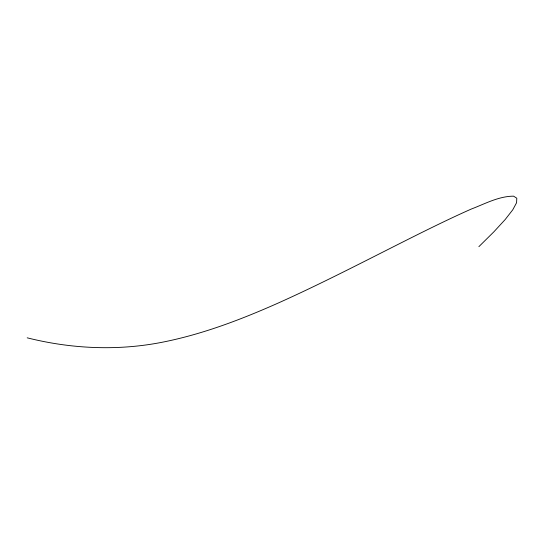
<?xml version="1.0" encoding="UTF-8"?>
<svg xmlns="http://www.w3.org/2000/svg" width="544" height="544" viewBox="0 0 544 544"><rect width="100%" height="100%" fill="white"/><g stroke="black" fill="none" stroke-linecap="round" stroke-linejoin="round"><path stroke-width="0.82" d="M478.876 246.663L493.891 231.805L505.199 219.511L512.747 209.821L516.582 202.742L516.8 198.22L513.563 196.16C498.617 196.255 485.01 203.823 471.349 209.025C453.458 216.94 435.86 225.515 418.343 234.219C371.831 257.421 325.822 281.683 278.385 302.967C241.312 319.437 203.136 334.057 163.248 342.04C118.293 351.084 71.577 348.983 27.2 337.824"/></g></svg>
